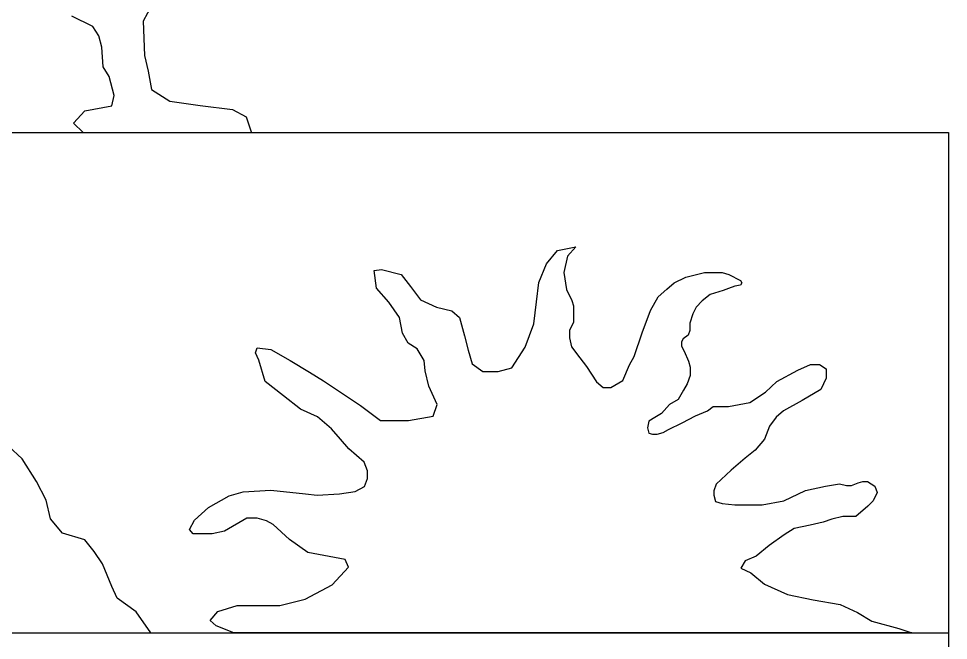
# Model space of a CAD drawing. Header units: millimetres. Extents: x 0 to 687901, y 0 to 346525.
# Drawn here: x 6445.834 to 6450.658, y 3771.869 to 3775.094 of the extents above; entities that cross this region are included whole.
import ezdxf

# ---------------------------------------------------------------- set-up
doc = ezdxf.new("R2010")
doc.units = ezdxf.units.MM
doc.layers.add('ARQ_Vista 01', color=1, linetype='Continuous')

# ---------------------------------------------------------------- blocks, each defined once
blk = doc.blocks.new('BRASÃO ESTADO PARANÁ')
at = {"layer": 'ARQ_Vista 01'}
blk.add_line((3255.642, -31097.774), (3394.817, -31097.774), dxfattribs=at)
for points in [[(3332.417, -31048.635), (3331.746, -31049.896), (3331.837, -31052.574), (3332.134, -31053.791), (3332.391, -31055.241), (3333.838, -31056.151), (3336.214, -31056.482), (3338.752, -31056.813), (3339.798, -31057.38), (3340.237, -31058.641), (3327.052, -31058.594), (3326.298, -31057.864), (3327.175, -31056.915), (3329.299, -31056.527), (3329.461, -31055.695), (3329.089, -31054.208), (3328.612, -31053.462), (3328.493, -31051.917), (3328.493, -31051.917), (3328.493, -31051.917), (3328.268, -31051.027), (3327.798, -31050.315), (3326.143, -31049.492)], [(3394.817, -31058.617), (3394.817, -31155.108), (3393.315, -31164.478), (3390.446, -31173.708), (3388.075, -31178.077), (3384.026, -31183.722), (3379.872, -31189.604), (3376.228, -31193.656), (3373.581, -31196.165), (3371.81, -31197.681), (3369.53, -31199.469), (3366.18, -31201.809), (3362.607, -31203.982), (3358.223, -31206.259), (3353.979, -31208.109), (3350.556, -31209.374), (3346.944, -31210.507), (3343.925, -31211.306), (3340.285, -31212.098), (3335.174, -31212.909), (3332.714, -31213.179), (3327.625, -31213.494), (3323.454, -31213.511), (3321.54, -31213.446)], [(3255.561, -31058.617), (3394.817, -31058.617)], [(3338.845, -31097.774), (3337.468, -31097.226), (3336.986, -31096.828), (3337.593, -31096.122), (3339.099, -31095.642), (3342.443, -31095.642), (3344.421, -31095.149), (3346.546, -31094.025), (3347.816, -31092.631), (3347.562, -31092.051), (3344.63, -31091.498), (3343.216, -31090.477), (3341.915, -31089.308), (3341.404, -31089.002), (3340.674, -31088.807), (3339.857, -31088.807), (3338.121, -31089.828), (3337.158, -31090.032), (3335.667, -31090.032), (3335.371, -31089.685), (3335.759, -31088.95), (3336.872, -31087.96), (3338.472, -31087.054), (3339.578, -31086.747), (3341.742, -31086.614), (3344.448, -31086.889), (3345.373, -31087.01), (3347.129, -31086.904), (3348.35, -31086.706), (3349.08, -31086.331), (3349.305, -31085.711), (3349.305, -31085.088), (3349.065, -31084.431), (3347.85, -31083.38), (3347.203, -31082.616), (3346.494, -31081.811), (3345.391, -31080.862), (3344.058, -31080.278), (3342.733, -31079.238), (3341.292, -31078.108), (3340.793, -31076.437), (3340.543, -31075.867), (3340.677, -31075.475), (3341.743, -31075.586), (3343.261, -31076.466), (3344.764, -31077.384), (3345.866, -31078.057), (3348.771, -31079.995), (3350.334, -31081.153), (3352.52, -31081.153), (3354.456, -31080.81), (3354.768, -31079.894), (3354.115, -31078.476), (3353.819, -31077.255), (3353.746, -31076.461), (3353.207, -31075.55), (3352.499, -31075.102), (3352.047, -31074.308), (3351.814, -31073.084), (3350.98, -31071.885), (3350.015, -31070.788), (3349.839, -31069.399), (3350.419, -31069.326), (3351.946, -31069.721), (3352.678, -31070.672), (3353.474, -31071.706), (3354.711, -31072.294), (3355.911, -31072.572), (3356.526, -31073.099), (3356.921, -31074.532), (3357.19, -31075.645), (3357.517, -31076.722), (3358.339, -31077.331), (3359.544, -31077.331), (3360.607, -31077.034), (3361.671, -31075.404), (3362.352, -31073.585), (3362.551, -31071.87), (3362.739, -31070.352), (3363.335, -31068.878), (3364.199, -31067.844), (3365.631, -31067.546), (3364.993, -31068.283), (3364.696, -31069.558), (3364.894, -31070.89), (3365.32, -31071.768), (3365.462, -31072.172), (3365.462, -31073.457), (3365.128, -31074.106), (3365.128, -31074.691), (3365.295, -31075.4), (3365.942, -31076.255), (3366.465, -31076.919), (3367.258, -31078.121), (3367.772, -31078.565), (3368.363, -31078.565), (3369.311, -31078.03), (3369.832, -31076.806), (3370.2, -31076.155), (3370.826, -31074.28), (3371.483, -31072.555), (3372.089, -31071.461), (3372.755, -31070.884), (3373.332, -31070.367), (3374.25, -31069.937), (3375.081, -31069.712), (3375.707, -31069.566), (3376.41, -31069.566), (3377.104, -31069.566), (3377.622, -31069.722), (3378.541, -31070.201), (3378.635, -31070.388), (3378.525, -31070.56), (3378.093, -31070.637), (3377.599, -31070.819), (3377.177, -31070.972), (3376.156, -31071.283), (3375.529, -31071.781), (3375.053, -31072.287), (3374.804, -31072.804), (3374.575, -31073.528), (3374.575, -31074.11), (3374.424, -31074.465), (3374.039, -31074.774), (3373.918, -31074.993), (3373.918, -31075.324), (3374.115, -31075.717), (3374.469, -31076.511), (3374.582, -31076.971), (3374.582, -31077.627), (3374.348, -31078.276), (3374.061, -31078.785), (3373.661, -31079.509), (3372.959, -31079.894), (3372.332, -31080.606), (3371.819, -31080.93), (3371.359, -31081.209), (3371.245, -31081.729), (3371.359, -31082.137), (3371.648, -31082.218), (3372.002, -31082.218), (3372.477, -31082.091), (3372.9, -31081.859), (3373.963, -31081.33), (3375.001, -31080.799), (3375.951, -31080.402), (3376.389, -31080.068), (3377.58, -31080.068), (3379.253, -31079.754), (3380.485, -31078.929), (3381.365, -31078.101), (3383.015, -31077.225), (3384.007, -31076.776), (3384.717, -31076.776), (3385.239, -31077.1), (3385.239, -31077.83), (3384.832, -31078.717), (3383.349, -31079.586), (3381.908, -31080.4), (3381.323, -31080.895), (3380.8, -31081.604), (3380.414, -31082.616), (3379.672, -31083.488), (3378.889, -31084.103), (3377.813, -31085.042), (3376.633, -31086.141), (3376.435, -31086.663), (3376.435, -31087.008), (3376.57, -31087.505), (3377.096, -31087.644), (3378.083, -31087.754), (3380.24, -31087.754), (3381.915, -31087.447), (3383.63, -31086.647), (3385.2, -31086.311), (3386.293, -31086.112), (3386.826, -31086.239), (3387.224, -31086.239), (3387.738, -31086.031), (3388.12, -31085.921), (3388.481, -31085.921), (3389.048, -31086.305), (3389.226, -31086.794), (3388.92, -31087.458), (3388.503, -31087.869), (3387.564, -31088.68), (3386.552, -31088.68), (3385.679, -31088.885), (3385.007, -31089.113), (3383.992, -31089.34), (3382.732, -31089.623), (3381.963, -31090.1), (3380.789, -31090.936), (3379.747, -31091.79), (3378.892, -31092.137), (3378.558, -31092.711), (3379.346, -31093.098), (3380.415, -31093.969), (3382.218, -31094.783), (3384.235, -31095.21), (3386.332, -31095.557), (3387.697, -31096.188), (3388.83, -31096.874), (3390.924, -31097.451), (3391.95, -31097.774), (3338.845, -31097.774)], [(3332.345, -31097.774), (3331.182, -31096.141), (3329.715, -31095.062), (3329.3, -31094.15), (3328.552, -31092.372), (3327.916, -31091.404), (3327.181, -31090.49), (3325.43, -31089.988), (3324.491, -31088.844), (3324.138, -31087.407), (3323.377, -31085.924), (3322.264, -31084.148), (3321.19, -31083.178)]]:
    blk.add_lwpolyline(points, dxfattribs=at)

msp = doc.modelspace()

# ---------------------------------------------------------------- block references
at = {"layer": 'ARQ_Vista 01', "xscale": 0.06623285758541897, "yscale": 0.06623285759997088, "zscale": 0.0662328576}
msp.add_blockref('BRASÃO ESTADO PARANÁ', (6225.8094, 5831.6031), dxfattribs=at)

doc.saveas('drawing.dxf')
